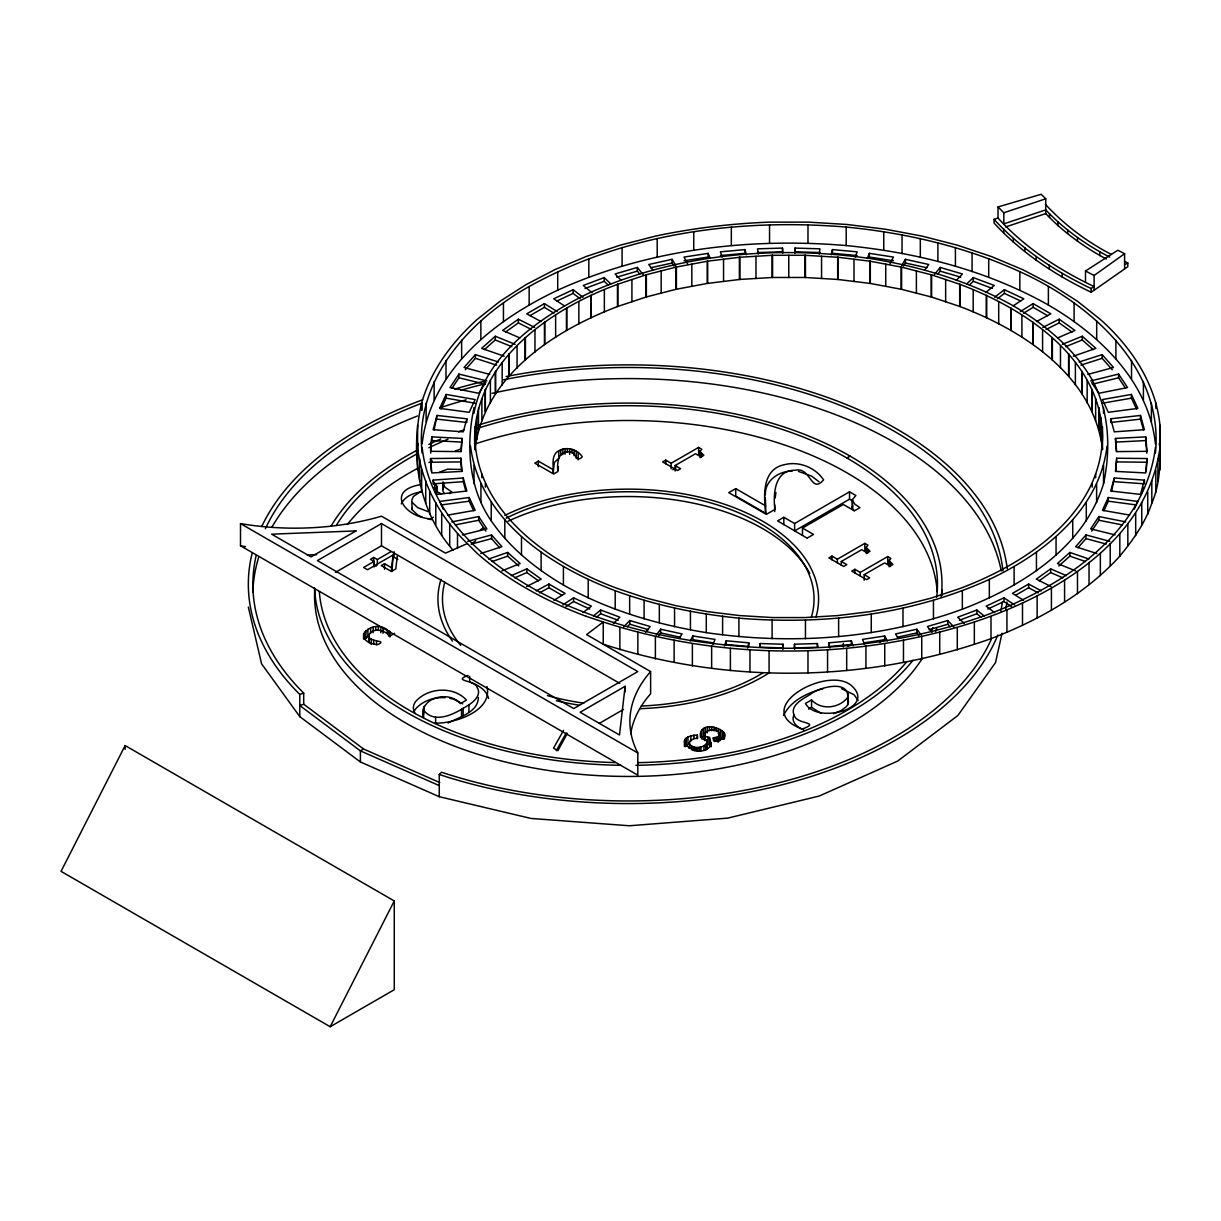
<?xml version="1.0" encoding="UTF-8"?>
<svg xmlns="http://www.w3.org/2000/svg" width="1221" height="1221" viewBox="0 0 1221 1221"><rect width="100%" height="100%" fill="white"/><g stroke="black" fill="none" stroke-linecap="round" stroke-linejoin="round"><path stroke-width="1.5" d="M453.052 550.122C417.613 510.393 409.844 453.327 421.703 402.716C431.15 369.994 452.152 342.002 477.182 319.429L500.076 301.266L526.129 284.585L555.051 269.566L586.156 256.532M586.172 616.315L603.235 621.993L603.235 644.184C728.296 684.706 867.139 682.737 990.994 638.659C1038.873 620.222 1084.965 594.398 1119.825 556.15C1132.844 540.094 1145.298 523 1151.815 503.174C1162.423 478.632 1159.828 451.343 1159.95 425.32C1155.86 383.501 1131.073 346.81 1100.335 319.444L1077.761 301.48L1051.754 284.783L1037.133 277.167L1022.862 269.734L991.36 256.517L957.691 245.284L922.16 236.126L903.433 232.601L885.164 229.182L847.145 224.496L808.455 222.13L769.093 222.146C730.997 223.596 693.085 228.144 655.799 236.035L620.253 245.162L586.538 256.379M553.098 472.939L554.288 462.591L558.806 458.165L558.806 450.763C566.636 446.199 577.35 449.328 582.264 456.746C576.144 464.026 575.488 449.939 568.101 451.938C557.722 451.663 556.959 463.888 557.905 471.535L553.632 473.992L534.829 463.141L538.339 461.126L553.311 469.764L553.311 473.473M782.89 649.48L783.043 644.23L760.195 643.543L759.66 647.023M794.871 253.342L795.024 248.077L819.993 248.84L819.199 254.075M774.725 504.853L774.725 511.63M431.822 436.889L430.525 451.312L460.866 451.617L462.057 438.415L431.822 436.889L430.677 453.205M461.202 451.541L462.057 438.415M475.045 426.785C470.1 508.882 549.236 563.491 617.857 588.614L645.924 597.969L675.961 605.692L707.218 611.584L739.392 615.552L772.572 617.567L804.975 617.567L837.682 615.582L869.856 611.66L901.586 605.708L931.196 598.092L959.675 588.614C1025.426 563.934 1100.991 514.346 1102.502 436.416C1100.991 358.501 1025.426 308.898 959.691 284.234L931.623 274.878L901.586 267.14L870.314 261.248L838.155 257.28L804.975 255.281L772.572 255.281L739.865 257.249L707.692 261.172L675.961 267.124L646.352 274.74L617.857 284.218C547.954 309.676 467.964 365.903 475.045 449.74M475.015 449.252C484.035 375.824 554.212 330.509 617.857 306.425L646.352 296.932L676.403 289.224L707.234 283.44L739.865 279.441L772.572 277.472L804.975 277.472L838.155 279.487L870.314 283.455L901.586 289.331L931.623 297.069L959.691 306.425C1023.335 330.509 1093.512 375.824 1102.517 449.252M1116.681 458.226L1115.475 471.413L1145.71 472.939L1147.023 458.531L1116.681 458.226L1115.826 471.352M1146.198 471.23L1147.023 458.531M689.132 748.412L689.789 741.147L693.65 738.674L697.695 738.217L697.267 735.073C665.949 737.072 700.9 762.209 710.973 745.008L709.508 737.484L704.548 736.355C704.105 729.212 715.353 728.082 719.291 732.631L720.008 739.651M625.121 686.309L619.49 734.996L580.128 712.27L625.121 686.309L625.121 691.849M765.353 494.887C764.636 480.509 779.074 470.924 792.261 471.077M397.359 555.814L395.757 568.986L391.453 571.459L381.242 565.567L384.523 563.675L391.544 567.734L391.544 571.428M391.544 567.734L393.177 554.929L367.521 569.734L363.583 567.475L374.069 561.416L374.069 566.971M392.002 571.474L393.177 554.929M557.905 470.451L558.424 466.773M775.152 498.031L775.93 492.521M700.472 737.331C697.832 713.339 745.695 737.087 713.888 741.162L712.927 737.942L718.116 736.843L720.008 734.096M418.284 443.574L417.613 447.252L417.613 425.045M1155.417 453.067C1164.071 367.979 1090.521 303.586 1019.825 271.688C965.139 246.673 905.906 232.89 846.199 227.06C738.049 218.193 624.969 233.226 529.151 286.523C469.703 319.719 414.148 380.219 422.13 453.067M422.13 443.818C430.509 370.284 495.024 319.673 557.722 290.186C647.542 249.374 748.458 237.347 846.199 245.558C916.483 252.488 986.553 270.131 1048.381 305.021C1099.77 334.798 1148.839 381.776 1155.417 443.818M474.007 407.631C465.873 445.711 468.513 488.003 491.239 520.848C509.691 547.771 535.515 568.559 563.415 585.027C607.447 609.996 656.547 624.496 706.287 632.631C791.834 645.192 880.829 638.949 962.346 609.233C1021.656 586.401 1083.882 547.847 1103.54 483.699C1111.675 445.619 1109.034 403.327 1086.293 370.482C1067.856 343.574 1042.032 322.771 1014.117 306.318C970.085 281.41 921.016 266.773 871.26 258.699C776.235 244.872 676.281 253.647 588.217 293.422C538.919 317.628 484.416 355.708 474.007 413.186M470.512 446.047C479.807 520.375 550.732 566.254 615.201 590.72C655.021 605.28 696.764 613.98 738.919 618.147C823.763 625.259 911.354 614.819 989.331 579.41C1043.741 553.815 1099.755 509.874 1107.035 446.047M1155.417 447.512C1144.718 533.134 1063.003 585.988 988.735 614.194C900.839 646.077 805.173 654.929 712.576 643.467C659.233 637.255 606.684 623.336 557.722 601.144C495.024 571.657 430.509 521.046 422.13 447.512M630.677 733.76A191.071 110.317 0 0 1 650.625 693.772L650.625 671.581L586.599 634.615L603.235 621.993C722.695 660.698 854.883 660.698 974.343 621.993C1055.722 595.115 1147.389 540.537 1159.919 447.786L1159.919 469.978M747.695 648.061L748.809 642.841L726.19 640.781L724.45 645.94M831.333 254.807L832.432 249.588L857.142 251.847L855.402 257.005M1002.059 633.256L995.527 662.576L957.844 715.537L897.694 761.065L819.184 796.061L727.67 818.131L629.38 825.762L530.998 818.452L439.27 796.703L360.409 761.98L299.801 716.651L261.569 663.812L248.336 607.051M387.316 633.47L387.316 629.777C371.276 617.994 349.465 641.086 377.442 644.673C389.041 639.789 367.918 642.734 368.666 635.363C372.954 626.831 384.722 630.082 389.85 636.049L394.566 633.333M437.042 415.445L433.134 429.7L463.263 431.837L466.834 418.788L437.042 415.445L434.111 429.838M1114.285 477.991L1110.698 491.04L1140.49 494.383L1144.413 480.128L1114.285 477.991L1111.598 491.483M1141.956 492.735L1143.436 487.393M706.791 748.717L706.959 740.063L701.663 738.827L700.472 733.623M793.925 715.094C790.521 721.977 797.847 727.777 803.662 729.792M423.443 708.226L423.534 717.475C418.284 697.588 449.435 689.972 460.332 703.632L466.453 700.106C453.617 685.927 428.357 687.408 415.812 701.327A27.411 15.827 0 0 0 413.782 710.668L415.216 713.568M423.443 715.628L424.084 706.318M700.106 457.692L699.984 451.449L701.8 449.236L698.626 447.405L671.168 463.263L665.766 460.134L662.667 461.935L677.518 470.512L680.631 468.711L675.106 465.522L675.106 471.077M854.12 510.653L852.472 508.684L852.243 499.893L855.875 495.482L849.526 491.819L794.612 523.519L783.821 517.277L777.594 520.879L807.203 538.186M852.243 507.295L852.731 505.86M866.3 553.647L866.177 547.405L867.994 545.192L864.834 543.36L837.377 559.203L831.974 556.089L828.861 557.89L843.711 566.468L846.825 564.667L841.3 561.477L841.3 565.17M889.178 566.849L889.056 560.607L890.872 558.394L887.698 556.562L860.24 572.42L854.837 569.291L851.739 571.092L866.589 579.67L869.703 577.869L864.178 574.679L864.178 580.234M847.71 697.374C849.083 678.952 818.238 687.545 810.225 694.474C803.204 698.671 788.873 705.692 794.52 715.994C797.206 724.404 821.596 721.794 802.212 729.09C749.526 709.294 825.32 665.75 850.61 684.889C878.677 708.409 816.757 724.664 805.463 703.433L811.553 699.923C821.229 710.576 839.315 708.363 847.71 697.374L847.71 704.776L846.245 706.715L840.964 710.622L833.638 713.72M847.71 704.776L848.366 693.62M712.957 644.52L715.002 639.392L692.887 635.988L690.231 641.01M867.307 258.486L869.337 253.358L893.513 257.082L889.972 263.782M444.215 493.498L442.872 491.208L443.482 482.31M446.123 394.429L439.652 408.379L469.215 412.316L475.152 399.557L446.123 394.429L446.123 398.138L441.086 408.974M783.546 715.46C790.659 700.442 807.814 692.643 823.168 688.659M1134.294 509.203L1137.896 501.449L1108.317 497.512L1102.395 510.271L1129.608 515.079M1103.876 510.775L1108.317 501.205L1108.317 497.512M125.137 745.558L61.05 871.351L330.189 1026.724L394.261 989.727L394.261 900.945L125.137 745.558L125.137 749.328M330.189 1026.724L394.261 900.945M401.282 503.907C404.7 496.535 413.156 493.025 420.802 491.987M567.383 733.348L557.905 750.64L553.54 748.122L563.537 730.387M556.272 750.686L566.269 732.951M679.319 638.461L682.005 633.928L660.637 629.212L656.318 635.073M901.815 265.354L905.402 259.325L928.754 264.484L924.45 270.36M903.601 266.041L905.402 263.019L905.402 259.325M486.889 380.937L458.943 374.084L449.984 387.561L478.678 393.269L485.866 382.478M451.984 388.263L458.943 377.793L458.943 374.084M1125.762 521.901L1098.854 516.559L1090.658 528.891L1115.109 534.89M1091.681 531.059L1098.854 520.253L1098.854 516.559M658.485 635.836L660.637 632.905L660.637 629.212M689.132 742.872L689.773 744.581C694.337 749.145 703.052 748.29 706.791 743.162M645.527 632.295L650.183 626.51L629.777 620.527L623.656 626.907M934.355 274.649L940.17 267.43L962.453 273.977L956.333 280.372M937.835 274.023L940.17 271.138L940.17 267.43M498.397 361.981L475.396 354.624L464.041 367.49L489.713 374.404M465.293 369.765L475.396 358.318L475.396 354.624M1109.843 541.361L1086.003 534.935L1075.609 546.718L1096.84 553.51M1077.914 547.786L1086.003 538.629L1086.003 534.935M685.088 746.779L687.972 744.291L687.972 736.889M627.335 626.77L629.777 624.221L629.777 620.527M439.27 796.703L439.27 774.496L441.514 772.237A375.396 216.728 0 0 0 991.147 639.712M367.887 629.227L367.887 636.629L364.499 639.392L364.499 632.005M613.369 623.473L619.871 617.2L600.671 610.012L593.421 615.995M966.773 283.852L973.29 277.594L994.26 285.455L985.576 292.628M969.382 285.058L973.29 281.303L973.29 277.594M515.155 344.307L495.268 336.263L481.639 348.367L504.181 356.196M484.371 349.649L495.268 339.957L495.268 336.263M1088.964 559.05L1069.886 552.441L1057.417 563.522L1075.655 570.894M1058.805 565.979L1069.886 556.135L1069.886 552.441M596.321 617.307L600.671 613.72L600.671 610.012M705.417 735.271L701.907 737.469L701.907 730.066M582.966 612.591L591.407 606.135L573.611 597.817L562.896 604.929M994.566 297.237L1004.41 289.698L1023.839 298.794L1013.125 305.906M997.374 298.779L1004.41 293.406L1004.41 289.698M423.534 710.073C435.317 725.335 456.211 712.927 468.956 704.792C474.404 701.297 481.776 694.306 477.09 687.438C475.305 679.899 451.648 681.425 468.101 675.427M447.985 723.046C458.898 717.2 478.205 712.316 478.388 697.435M558.806 450.763C551.709 454.334 553.037 463.217 553.311 469.764M534.722 327.411L518.36 319.2L502.609 330.418L519.932 337.958M505.479 332.081L518.36 322.893L518.36 319.2M1091.101 292.201L1091.101 288.507L1094.108 286.569C1058.378 269.597 1024.785 247.405 998.03 218.055L994.092 219.353L994.092 223.061C1021.153 252.64 1055.066 275.03 1091.101 292.201L1094.108 290.262L1094.108 275.473L1124.602 253.724L1117.871 250.229L1085.484 270.986L1085.484 282.082M1094.108 290.262L1127.807 266.682L1127.807 262.988L1124.526 261.279M1066.269 575.64L1050.686 568.864L1036.278 579.136L1051.006 586.523M1039.163 580.784L1050.686 572.557L1050.686 568.864M565.949 606.608L573.611 601.51L573.611 597.817M553.952 600.289L565.109 593.391L548.916 584.05L536.233 590.872M1020.405 311.508L1033.134 303.617L1050.823 313.828L1036.553 321.52M1023.58 313.232L1033.134 307.326L1033.134 303.617M557.142 311.508L544.413 303.617L526.724 313.828L540.995 321.52M529.945 315.674L544.413 307.326L544.413 303.617M434.63 483.073L437.21 486.538L436.63 492.414M381.486 523.595L317.399 560.592L573.733 708.577L637.805 671.581L381.486 523.595L381.486 545.787L619.734 683.348M449.221 493.635L451.938 492.063L444.887 487.24L442.811 482.097L442.811 489.499M335.485 572.359L381.486 545.787M433.333 517.17L430.448 518.833C405.021 517.307 385.012 490.552 420.802 484.584M391.01 551.633L377.335 559.539L373.718 557.448L370.451 559.325L374.069 561.416M675.106 465.522L695.527 453.739L701.052 456.929L703.83 455.326L699.984 451.449M672.786 469.719L676.022 467.857M735.729 488.629L728.739 492.658L766.345 514.377L774.892 509.432C772.985 494.169 774.496 469.719 795.268 470.268C810.744 466.315 810.927 494.703 823.595 479.853C815.292 467.567 799.312 461.004 784.828 464.606C761.889 468.849 763.736 495.573 765.689 513.324L735.729 496.031L735.729 488.629L765.689 505.921L765.689 513.324M1124.602 264.835L1127.807 262.988M846.901 457.982L850.106 456.135M439.789 782.569L363.599 749.022L360.393 750.869L360.409 761.98M852.701 501.037L849.526 499.206L794.612 530.921L794.612 523.519M802.472 535.454L802.472 528.052L843.314 504.471L854.364 510.851L859.92 507.646L854.929 504.242L852.243 499.893M807.31 538.018L813.522 534.432L802.472 528.052M841.3 561.477L861.721 549.694L867.246 552.884L870.024 551.266L866.177 547.405M599.419 723.336L623.519 709.432M864.178 574.679L884.599 562.896L890.109 566.086L892.902 564.484L889.056 560.607M879.624 642.475L886.08 638.751M808.516 709.08L811.553 707.325L811.553 699.923M1041.315 590.872L1028.631 584.05L1012.438 593.391L1023.58 600.289M1015.674 595.222L1028.631 587.744L1038.14 592.872M539.407 592.872L548.916 587.744L561.874 595.222M526.541 586.523L541.254 579.136L526.846 568.864L511.278 575.64M1042.826 327.411L1059.187 319.2L1074.923 330.418L1057.615 337.958M1046.107 329.472L1059.187 322.893L1072.069 332.081M421.153 491.315L413.263 496.581L411.798 500.305L412.133 509.691L417.597 514.987L422.374 517.246M586.172 616.315A371.428 214.438 0 0 1 476.938 553.174L467.338 543.559L445.497 553.144L381.486 516.193A191.071 110.317 0 0 1 240.506 523.595L240.506 545.787L637.805 775.167L637.805 752.975A191.071 110.317 0 0 1 650.625 671.581M439.621 472.145L447.497 469.185L460.485 469.444M582.966 297.237L573.137 289.698L553.708 298.794L564.423 305.906M556.944 300.976L573.137 293.406L580.158 298.779M1014.651 604.929L1003.937 597.817L986.141 606.135L994.566 612.591M987.758 609.081L1003.937 601.51L1011.583 606.608M514.728 577.838L526.846 572.557L538.385 580.784M501.892 570.894L520.131 563.522L507.661 552.441L488.583 559.05M1062.392 344.307L1082.279 336.263L1095.893 348.367L1073.351 356.196M1065.704 346.657L1082.279 339.957L1093.177 349.649M610.744 283.852L604.227 277.594L583.256 285.455L591.956 292.643M584.996 288.507L604.227 281.303L608.134 285.058M984.126 615.995L976.876 610.012L957.676 617.216L964.193 623.473M959.431 620.253L976.876 613.72L981.226 617.307M492.048 561.553L507.661 556.135L518.742 565.979M299.801 716.651L299.801 694.444L303.708 693.131A375.396 216.728 0 0 1 256.151 555.647M363.599 749.022L303.708 704.227L299.801 705.54L360.393 750.869L439.27 785.607M1045.741 198.809L1041.223 194.276L998.03 206.944L1003.815 212.759L1045.741 198.809L1045.741 213.599C1063.186 232.036 1084.05 247.1 1106.379 259.05M1005.57 226.969L1045.741 213.599M480.692 553.51L501.938 546.718L491.544 534.935L467.704 541.361M1079.15 361.981L1102.151 354.624L1113.506 367.49L1087.835 374.404M1080.921 365.125L1102.151 358.318L1112.239 369.765M643.177 274.649L637.347 267.43L615.063 273.992L621.199 280.372M616.773 277.182L637.347 271.123L639.682 274.023M953.906 626.907L947.771 620.512L927.365 626.526L932.035 632.295M929.074 629.715L947.771 624.221L950.213 626.77M471.367 544.062L491.544 538.629L499.618 547.786M462.438 534.89L486.889 528.891L478.678 516.559L451.785 521.901M1090.658 380.937L1118.589 374.084L1127.563 387.561L1098.854 393.269L1091.681 382.478M1092.398 384.203L1118.589 377.793L1125.564 388.263M675.717 265.339L672.115 259.325L648.763 264.499L653.082 270.36M650.564 267.796L672.115 263.019L673.916 266.025M921.229 635.073L916.91 629.212L895.542 633.943L898.244 638.461M897.328 637.255L916.91 632.905L919.077 635.836M847.557 646.153L850.793 645.466M455.372 524.893L478.678 520.253L485.866 531.059M447.939 515.079L475.152 510.271L469.215 497.512L439.652 501.449L443.238 509.203M1131.424 394.429L1102.395 399.557L1108.317 412.316L1137.896 408.379L1131.424 394.429L1131.424 398.138L1136.461 408.974M1102.395 403.251L1131.424 398.138M710.225 258.47L708.165 253.358L684.019 257.082L687.56 263.797M684.019 260.79L708.165 257.051L708.165 253.358M887.316 641.01L884.66 635.988L862.545 639.407L864.59 644.535M864.392 642.826L884.66 639.682L884.66 635.988M441.498 504.899L469.215 501.205L473.656 510.775M1110.698 418.788L1140.49 415.445L1144.413 429.7L1114.285 431.837L1110.698 418.788L1110.698 422.481L1140.49 419.139L1143.436 429.838M746.214 254.807L745.1 249.588L720.405 251.847L722.145 257.005M720.405 255.555L745.1 253.296L745.1 249.588M851.342 640.781L851.342 644.474L828.738 646.55L828.738 642.841L851.342 640.781L853.082 645.94M433.134 480.128L463.263 477.991L466.834 491.04L437.042 494.383L433.134 480.128L433.134 483.821L463.263 481.685L465.949 491.483M1115.475 438.415L1145.71 436.889L1147.023 451.312L1116.681 451.617L1115.475 438.415L1116.33 451.541M1115.475 442.109L1145.71 440.583L1145.71 436.889M307.249 554.99L316.621 554.639M782.676 253.342L782.524 248.077L757.539 248.84L758.333 254.075M757.539 252.533L782.524 251.785L782.524 248.077M817.353 643.543L817.353 647.237L794.489 647.924L794.489 644.23L817.353 643.543L817.887 647.023M430.525 458.531L460.866 458.226L462.057 471.413L431.822 472.939L430.525 458.531L431.334 471.23M430.525 462.225L460.866 461.92L461.721 471.352M445.1 697.664C434.432 696.962 423.031 700.625 415.812 708.714A27.411 15.827 0 0 0 413.98 711.874M1116.681 461.92L1147.023 462.225M819.993 252.533L795.024 251.785L795.024 248.077M435.058 723.107C454.258 723.839 493.116 710.988 486.95 686.523M431.822 440.583L462.057 442.109M1114.285 481.685L1144.413 483.821L1144.413 480.128M857.142 255.555L832.432 253.296L832.432 249.588M841.605 646.107L843.055 646.23M437.042 419.139L466.834 422.481L466.834 418.788M1108.317 501.205L1136.049 504.899M893.513 260.79L869.337 257.051L869.337 253.358M713.156 642.811L692.887 639.682L692.887 635.988M446.123 398.138L475.152 403.251M427.991 519.001L431.501 519.642M1098.854 520.253L1122.175 524.893M798.397 471.398L811.644 476.114L819.001 481.761M905.402 263.019L926.953 267.796M660.637 632.905L680.219 637.24M458.943 377.793L485.134 384.203M449.755 698.275L452.304 698.9M1086.003 538.629L1106.165 544.062M940.17 271.138L960.744 277.182M629.777 624.221L648.473 629.715M427.991 511.599L417.597 507.585L412.133 502.304M841.574 688.69L853.983 694.657L858.104 700.442M475.396 358.318L496.626 365.125M1069.886 556.135L1085.5 561.553M973.29 281.303L992.52 288.492M600.671 613.72L618.131 620.253M495.268 339.957L511.843 346.657M1050.686 572.557L1062.804 577.838M453.571 699.221L462.683 703.861M1004.41 293.406L1020.603 300.976M573.611 601.51L589.789 609.081M820.924 713.293L811.553 707.325M436.095 491.315L441.666 493.986M518.36 322.893L531.44 329.472M1111.385 254.456C1086.721 241.697 1064.224 224.71 1045.359 204.304M1003.815 212.759L1003.815 223.855L1045.741 209.905C1064.056 229.212 1086.049 244.902 1109.66 257.066M1085.484 270.986L1094.108 275.473M994.092 219.353C1021.153 248.947 1055.066 271.337 1091.101 288.507M1033.134 307.326L1047.603 315.674M397.817 559.462L394.062 557.28L394.062 551.739M376.129 566.239L373.718 564.835L373.718 557.448M240.506 523.595L637.805 752.975M544.413 307.326L553.952 313.232M723.641 731.974L723.641 739.377L720.558 736.935L720.558 729.532M417.597 469.703L417.597 447.512C421.657 484.325 440.857 518.147 467.338 543.559M488.598 698.458C486.431 689.667 477.594 684.828 469.658 681.929L469.658 676.388M434.111 487.393L435.576 492.735M828.738 642.841L829.853 648.061M1159.233 443.574L1159.95 447.527L1159.904 425.045M411.798 507.707L412.133 509.691M1145.71 440.583L1146.855 453.205M765.262 497.451L765.689 505.921M794.489 644.23L794.657 649.48M848.366 701.022L848.412 702.869M1157.89 458.821L1157.89 481.013M1155.814 402.716L1155.905 408.531M1155.829 470.116L1155.829 492.322M1151.815 480.967L1151.815 503.174M1151.403 403.251L1151.403 421.749M1147.725 492.094L1147.725 514.285M1143.405 381.547L1143.405 400.045M1141.757 502.64L1141.757 524.832M1140.49 415.445L1140.49 419.139M1135.683 513.446L1135.683 535.637M1131.531 360.454L1131.531 378.953M1127.838 523.58L1127.838 545.772M1124.602 253.724L1124.602 268.528M1119.825 533.959L1119.825 556.15M1118.589 374.084L1118.589 377.793M1115.902 340.186L1115.902 358.684M1110.194 543.559L1110.194 565.75M1103.54 407.631L1103.54 413.186M1103.54 465.201L1103.54 483.699M1102.502 426.785L1102.502 449.74M1102.151 354.624L1102.151 358.318M1100.777 417.49L1100.777 439.682M1100.35 553.403L1100.35 575.595M1099.816 251.938L1099.816 255.647M1099.114 408.18L1099.114 430.372M1099.037 407.906L1099.037 430.097M1096.687 320.97L1096.687 339.469M1096.611 484.035L1096.611 502.533M1095.649 398.763L1095.649 420.955M1095.649 474.069L1095.649 477.777M1092.291 389.606L1092.291 411.798M1092.169 389.331L1092.169 411.538M1092.169 483.501L1092.169 487.194M1089.04 562.362L1089.04 584.569M1087.148 380.448L1087.148 402.64M1086.293 502.35L1086.293 520.848M1082.279 336.263L1082.279 339.957M1082.157 371.535L1082.157 393.742M1081.989 371.291L1081.989 393.483M1077.487 237.622L1077.487 241.331M1077.471 571.565L1077.471 593.757M1075.38 362.744L1075.38 384.951M1074.098 303.022L1074.098 321.52M1072.725 519.948L1072.725 538.446M1068.802 354.197L1068.802 376.389M1068.589 353.953L1068.589 376.144M1067.688 229.838L1067.688 233.547M1064.59 579.807L1064.59 601.999M1062.209 273.458L1062.209 277.167M1060.469 345.848L1060.469 368.055M1059.187 319.2L1059.187 322.893M1057.89 222.054L1057.89 225.748M1056.058 536.63L1056.058 555.128M1052.38 337.744L1052.38 359.936M1052.12 337.515L1052.12 359.707M1051.418 588.247L1051.418 610.439M1049.541 213.706L1049.541 217.414M1049.327 265.232L1049.327 268.925M1048.381 286.523L1048.381 305.021M1042.581 329.945L1042.581 352.152M1037.117 595.665L1037.117 617.857M1036.446 552.213L1036.446 570.711M1036.186 256.761L1036.186 260.47M1033.073 322.375L1033.073 344.566M1032.783 322.161L1032.783 344.353M1028.631 584.05L1028.631 587.744M1024.846 247.787L1024.846 251.48M1022.496 603.266L1022.496 625.457M1021.916 315.216L1021.916 337.423M1019.825 271.688L1019.825 290.186M1014.117 566.529L1014.117 585.027M1013.338 238.568L1013.338 242.262M1011.095 308.257L1011.095 330.448M1010.759 308.058L1010.759 330.265M1006.928 609.783L1006.928 631.974M1003.937 597.817L1003.937 601.51M1003.693 228.968L1003.693 232.662M998.702 301.816L998.702 324.008M998.03 206.944L998.03 218.055M990.994 616.452L990.994 638.659M989.331 579.41L989.331 597.908M988.705 258.638L988.705 277.136M986.675 295.543L986.675 317.735M986.293 295.375L986.293 317.567M976.876 610.012L976.876 613.72M974.343 621.993L974.343 644.184M973.183 289.881L973.183 312.072M972.069 253.083L972.069 271.581M962.346 590.735L962.346 609.233M960.088 284.371L960.088 306.578M959.691 284.234L959.691 306.425M957.295 627.67L957.295 649.877M955.417 247.542L955.417 266.041M947.771 620.512L947.771 624.221M945.649 279.548L945.649 301.755M939.727 632.173L939.727 654.38M937.881 243.025L937.881 261.523M933.455 600.366L933.455 618.864M931.623 274.878L931.623 297.069M931.196 274.74L931.196 296.947M921.748 636.797L921.748 658.989M920.313 238.522L920.313 257.021M916.91 629.212L916.91 632.905M916.391 270.94L916.391 293.147M903.464 640.216L903.464 662.408M902.975 608.195L902.975 626.694M902.044 235.088L902.044 253.586M901.586 267.14L901.586 289.331M901.144 267.033L901.144 289.24M890.399 562.774L890.399 566.483M889.3 559.89L889.3 565.445M887.698 556.562L887.698 563.965M885.729 264.148L885.729 286.355M884.737 643.726L884.737 665.918M883.76 231.669L883.76 250.168M871.26 614.148L871.26 632.646M870.314 261.248L870.314 283.455M869.856 261.187L869.856 283.379M867.536 549.572L867.536 553.281M865.933 646.016L865.933 668.223M864.834 543.36L864.834 550.763M860.24 572.42L860.24 576.114M854.837 569.291L854.837 573M853.998 259.249L853.998 281.441M852.472 501.282L852.472 508.684M849.526 491.819L849.526 499.206M846.687 648.382L846.687 670.573M846.199 227.06L846.199 245.558M843.345 643.36L843.345 647.054M838.629 618.147L838.629 636.645M838.155 257.28L838.155 279.487M837.682 257.249L837.682 279.441M837.377 559.203L837.377 562.912M831.974 556.089L831.974 559.798M827.563 649.526L827.563 671.718M821.565 256.273L821.565 278.48M807.981 224.74L807.981 243.238M807.981 650.717L807.981 672.908M805.448 255.281L805.448 277.488M805.448 620.161L805.448 638.659M804.975 255.281L804.975 277.472M788.766 255.281L788.766 277.488M783.821 517.277L783.821 524.679M783.043 644.23L783.043 647.924L760.195 647.237L760.195 643.543M772.572 255.281L772.572 277.472M772.099 255.281L772.099 277.488M772.099 620.161L772.099 638.659M769.551 224.74L769.551 243.238M769.077 650.701L769.077 672.893M755.982 256.273L755.982 278.48M749.969 649.526L749.969 671.718M748.809 642.841L748.809 646.55L726.19 644.474L726.19 640.781M739.865 257.249L739.865 279.441M739.392 257.28L739.392 279.487M738.919 618.147L738.919 636.645M731.333 227.06L731.333 245.558M730.387 648.336L730.387 670.543M724.48 733.287L724.48 738.827M723.549 259.249L723.549 281.441M722.603 616.132L722.603 634.63M722.328 730.723L722.328 738.125M719.627 735.546L719.627 741.101M718.452 728.479L718.452 734.019M718.116 736.843L718.116 742.383M716.529 737.545L716.529 741.239M716.284 727.685L716.284 731.394M714.819 737.896L714.819 741.59M714.041 727.182L714.041 730.875M711.721 726.953L711.721 730.646M711.645 646.016L711.645 668.208M711.217 742.994L711.217 746.703M710.439 740.888L710.439 746.443M709.462 726.983L709.462 730.692M709.508 737.484L709.508 744.886L707.875 744.566L707.875 737.163M707.692 261.172L707.692 283.379M707.356 727.304L707.356 732.844M707.234 261.248L707.234 283.44M707.203 741.651L707.203 749.053L706.959 740.063M706.287 614.132L706.287 632.631M705.692 744.566L705.692 750.121M705.417 727.869L705.417 733.424M704.944 733.333L704.944 740.735M704.548 736.355L704.548 740.048M704.441 734.691L704.441 740.231M703.937 745.848L703.937 749.557M703.647 728.723L703.647 736.126M701.327 453.617L701.327 457.326M700.991 747.069L700.991 750.762M700.793 731.745L700.793 737.301M700.228 450.732L700.228 456.272M699.389 747.389L699.389 751.083M698.626 447.405L698.626 454.807M697.695 747.527L697.695 751.22M697.267 735.073L697.267 738.766M696.031 747.466L696.031 751.159M694.474 747.221L694.474 750.915M693.925 735.042L693.925 738.736M693.742 231.669L693.742 250.168M693.04 746.779L693.04 750.472M692.383 643.65L692.383 665.857M691.819 264.148L691.819 286.355M691.712 746.138L691.712 749.847M690.857 735.622L690.857 741.178M690.43 611.156L690.43 629.654M689.773 744.581L689.773 748.275M686.278 738.079L686.278 745.482M685.088 739.377L685.088 744.932M684.416 740.796L684.416 746.336M676.403 267.033L676.403 289.224M675.961 267.124L675.961 289.331M674.557 608.18L674.557 626.678M674.114 640.201L674.114 662.408M672.115 259.325L672.115 263.019M671.168 463.263L671.168 468.803M665.766 460.134L665.766 463.843M661.172 270.94L661.172 293.147M659.325 604.258L659.325 622.756M657.203 238.522L657.203 257.021M655.387 636.706L655.387 658.897M646.352 274.74L646.352 296.932M645.924 274.862L645.924 297.069M644.093 600.35L644.093 618.849M637.85 632.173L637.85 654.364M637.347 267.43L637.347 271.123M631.913 279.548L631.913 301.755M629.654 595.527L629.654 614.026M622.084 247.542L622.084 266.041M619.856 627.563L619.856 649.755M617.857 284.218L617.857 306.425M617.46 284.371L617.46 306.563M615.201 590.72L615.201 609.218M604.364 289.881L604.364 312.072M604.227 277.594L604.227 281.303M591.239 295.375L591.239 317.567M590.872 295.543L590.872 317.735M588.812 258.638L588.812 277.136M588.217 579.41L588.217 597.908M578.846 301.816L578.846 324.008M578.22 452.457L578.22 459.859M576.281 451.16L576.281 458.562M574.129 450.076L574.129 455.631M573.137 289.698L573.137 293.406M571.932 449.297L571.932 452.991M569.673 448.809L569.673 454.365M567.353 448.611L567.353 452.319M566.788 308.058L566.788 330.265M566.452 308.257L566.452 330.448M565.064 448.718L565.064 454.273M563.415 566.529L563.415 585.027M562.881 449.114L562.881 454.655M560.79 449.786L560.79 455.341M557.722 271.688L557.722 290.186M555.631 315.216L555.631 337.423M548.916 584.05L548.916 587.744M544.764 322.161L544.764 344.353M544.459 322.375L544.459 344.566M541.101 552.213L541.101 570.711M538.339 461.126L538.339 466.666M534.966 329.945L534.966 352.152M529.151 286.523L529.151 305.021M526.846 568.864L526.846 572.557M525.412 337.515L525.412 359.707M525.152 337.744L525.152 359.936M521.489 536.63L521.489 555.128M517.078 345.848L517.078 368.055M508.959 353.953L508.959 376.144M508.73 354.197L508.73 376.389M507.661 552.441L507.661 556.135M504.807 519.948L504.807 538.446M503.449 303.022L503.449 321.52M502.167 362.744L502.167 384.951M495.558 371.291L495.558 393.483M495.39 371.535L495.39 393.742M491.544 534.935L491.544 538.629M491.239 502.35L491.239 520.848M490.399 380.448L490.399 402.64M485.363 389.331L485.363 411.538M485.363 483.501L485.363 487.194M485.241 389.606L485.241 411.798M481.898 398.763L481.898 420.955M481.898 474.069L481.898 477.777M480.937 484.035L480.937 502.533M480.86 320.97L480.86 339.469M478.678 516.559L478.678 520.253M478.51 407.906L478.434 430.372M476.77 417.49L476.77 439.682M474.007 465.201L474.007 483.699M469.215 497.512L469.215 501.205M468.956 704.792L468.956 712.194M463.263 477.991L463.263 481.685M463.156 708.149L463.156 715.552M461.645 340.186L461.645 358.684M461.538 709.218L461.538 716.62M460.866 458.226L460.866 461.92M457.493 533.714L457.493 548.519M449.71 523.58L449.71 545.772M446.001 360.454L446.001 378.953M441.697 513.186L441.697 535.393M437.21 486.538L437.21 492.094M435.79 502.64L435.79 524.832M435.592 717.185L435.592 722.74M434.127 381.547L434.127 400.045M429.7 491.819L429.7 514.026M426.144 403.251L426.144 421.749M425.732 480.967L425.732 503.174M421.703 402.716L421.703 410.119M421.657 402.991L421.657 410.378M421.642 469.856L421.642 492.048M419.658 458.821L419.658 481.013M389.911 637.011L389.911 631.455L388.583 630.555L388.583 636.095M384.523 563.675L384.523 569.23M382.982 627.716L382.982 633.272M380.83 627.136L380.83 632.676M378.357 626.8L378.357 630.494M377.335 559.539L377.335 565.079M376.556 641.04L376.556 644.734M375.732 626.77L375.732 630.463M373.687 640.155L373.687 643.849M373.168 627.106L373.168 632.661M371.199 638.98L371.199 644.535M370.589 627.899L370.589 633.455M369.246 637.347L369.246 642.902M368.666 635.363L368.727 641.941M365.934 630.555L365.934 637.957M363.583 633.501L363.583 639.056M303.708 693.131L303.708 704.227M1006.943 602.029A379.929 219.353 0 0 1 1005.677 609.447M997.862 635.027A379.929 219.353 0 0 1 439.27 774.496M299.801 694.444A379.929 219.353 0 0 1 252.091 553.449M261.737 526.495A379.929 219.353 0 0 1 422.68 399.755M454.7 389.102A379.929 219.353 0 0 1 483.699 381.379M506.135 376.511A379.929 219.353 0 0 1 1007.264 568.833M1002.426 601.816A375.396 216.728 0 0 1 1000.793 610.973M265.384 528.739A375.396 216.728 0 0 1 421.153 403.464M460.714 390.277A375.396 216.728 0 0 1 482.677 384.447M503.342 379.838A375.396 216.728 0 0 1 1002.945 570.848M252.915 592.322A375.396 216.728 0 0 1 258.577 557.661M271.947 527.106A375.396 216.728 0 0 1 417.521 415.964M439.621 407.936A375.396 216.728 0 0 1 466.132 399.847M492.017 393.36A375.396 216.728 0 0 1 1001.281 570.97M936.843 628.006A313.736 181.135 0 0 1 935.637 631.593M921.794 659.279A313.736 181.135 0 0 1 567.353 773A313.736 181.135 0 0 1 314.682 589.896M941.864 589.88A313.736 181.135 0 0 1 942.002 595.314M347.252 524.557A309.203 178.51 0 0 1 417.429 468.437M428.892 462.576A309.203 178.51 0 0 1 432.28 460.943M455.189 451.098A309.203 178.51 0 0 1 460.668 449.007M475.351 443.864A309.203 178.51 0 0 1 937.194 591.59M906.821 661.706A309.203 178.51 0 0 1 637.606 762.652M615.186 762.576A309.203 178.51 0 0 1 319.337 591.651M336.386 525.305A309.203 178.51 0 0 1 417.429 453.647M428.892 447.771A309.203 178.51 0 0 1 447.985 439.194M477.06 428.51A309.203 178.51 0 0 1 794.184 433.577A309.203 178.51 0 0 1 936.644 597.237M471.398 544.215A190.308 109.875 0 0 1 475.763 540.689M508.134 521.199A190.308 109.875 0 0 1 809.782 573.412M763.003 672.863A185.775 107.265 0 0 1 641.3 706.013M583.775 703.159A185.775 107.265 0 0 1 547.359 695.573M460.729 645.375A185.775 107.265 0 0 1 444.78 582.219M506.135 518.192A185.775 107.265 0 0 1 719.627 505.631A185.775 107.265 0 0 1 811.217 617.673M932.875 627.594A313.736 181.135 0 0 1 931.302 631.089M912.972 660.302A313.736 181.135 0 0 1 635.851 765.292M620.695 765.292A313.736 181.135 0 0 1 314.591 587.835M330.922 526.434A313.736 181.135 0 0 1 417.307 450.152M428.769 444.429A313.736 181.135 0 0 1 440.735 439.011M458.547 431.883A313.736 181.135 0 0 1 464.026 429.899M478.327 425.122A313.736 181.135 0 0 1 797.923 431.852A313.736 181.135 0 0 1 941.223 596.916M769.657 672.557A190.308 109.875 0 0 1 639.712 708.699M579.013 705.158A190.308 109.875 0 0 1 556.364 700.747M452.442 641.071A190.308 109.875 0 0 1 441.04 579.334M480.387 529.868A190.308 109.875 0 0 1 483.577 527.64M504.792 515.415A190.308 109.875 0 0 1 721.886 503.357A190.308 109.875 0 0 1 816.025 616.941M245.497 546.611A191.071 110.317 0 0 1 240.506 545.787M355.983 530.921L311.004 556.898L271.642 534.172L355.983 530.921"/></g></svg>
